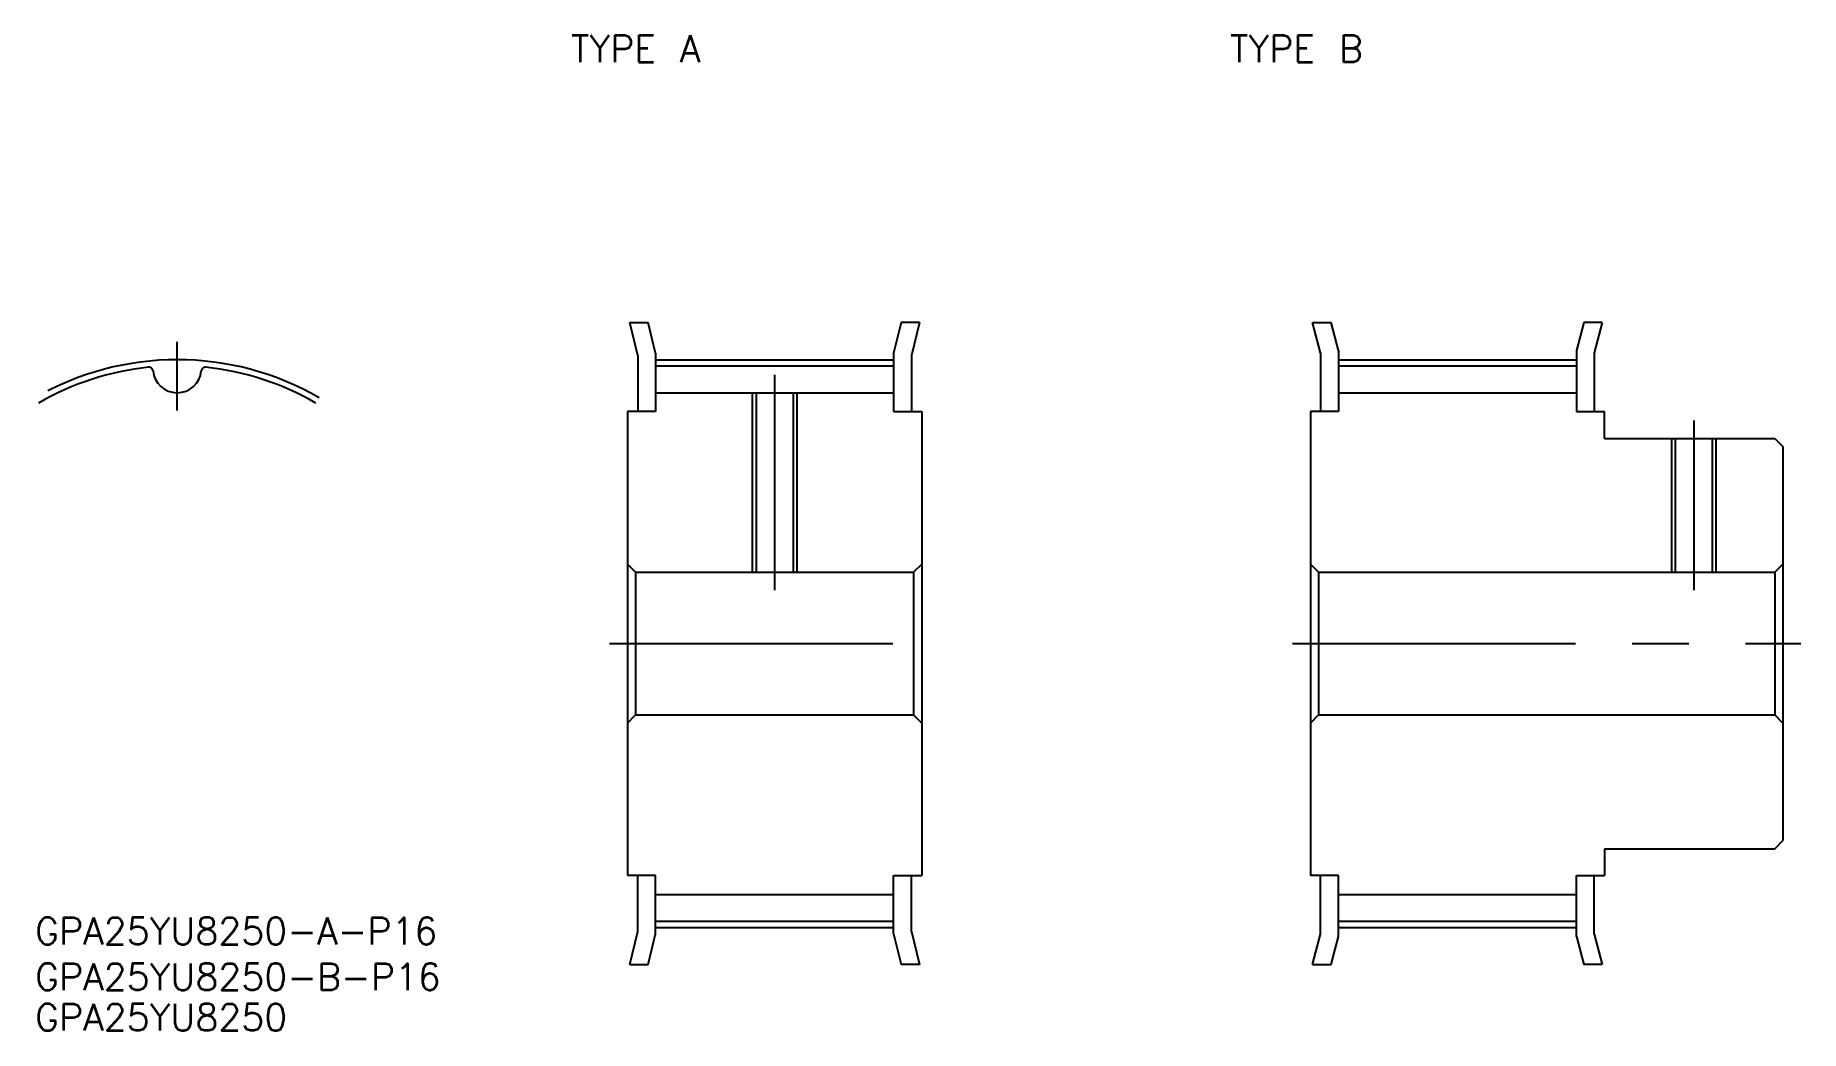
# Model space of a CAD drawing. Extents: x -16 to 182, y -43 to 68.
import ezdxf

# ---------------------------------------------------------------- set-up
doc = ezdxf.new("R2010")
doc.units = 0
doc.linetypes.add('CENTER', pattern=[50.8, 31.75, -6.35, 6.35, -6.35])
doc.layers.get('0').update_dxf_attribs({"linetype": 'CONTINUOUS'})
doc.layers.add('CENTER', color=1, linetype='CENTER')
doc.styles.get("Standard").update_dxf_attribs({"font": 'txt.shx', "height": 3, "bigfont": 'bigfont.shx'})

msp = doc.modelspace()

# ---------------------------------------------------------------- linework, layer by layer
at = {"color": 7, "linetype": 'CONTINUOUS'}
for p, q in [((50.76, 36), (52.82, 36)), ((51.66, 32.3), (50.76, 36)), ((53.66, 32.55), (52.82, 36)), ((81.2, 36), (80.36, 32.55)), ((83.26, 36), (81.2, 36)), ((83.26, 36), (82.36, 32.3)), ((128.26, 32.59), (127.36, 36)), ((127.36, 36), (129.43, 36)), ((130.26, 32.85), (129.43, 36)), ((157.79, 36), (156.96, 32.85)), ((159.86, 36), (157.79, 36)), ((159.86, 36), (158.96, 32.59)), ((51.66, 32.3), (51.66, 26)), ((53.66, 32.55), (53.66, 26)), ((80.36, 32.55), (80.36, 26)), ((82.36, 32.3), (82.36, 26)), ((128.26, 32.59), (128.26, 26)), ((130.26, 32.85), (130.26, 26)), ((156.96, 32.85), (156.96, 26)), ((158.96, 32.59), (158.96, 26)), ((53.66, 31.15), (80.36, 31.15)), ((130.26, 31.15), (156.96, 31.15)), ((53.66, 28.13), (80.36, 28.13)), ((64.95, 28.13), (64.95, 8)), ((69.08, 28.13), (69.08, 8)), ((130.26, 28.13), (156.96, 28.13)), ((50.51, 26), (50.51, -26)), ((53.66, 26), (50.51, 26)), ((80.36, 26), (83.51, 26)), ((83.51, 26), (83.51, -26)), ((127.11, 26), (127.11, -26)), ((130.26, 26), (127.11, 26)), ((156.96, 26), (160.11, 26)), ((160.11, 23), (160.11, 26)), ((160.11, 23), (179.21, 23)), ((168.05, 23), (168.05, 8)), ((172.18, 23), (172.18, 8)), ((179.21, 23), (180.11, 22.09)), ((180.11, 22.09), (180.11, -22.09)), ((50.51, 8.91), (51.42, 8)), ((51.42, 8), (82.61, 8)), ((51.42, 8), (51.42, -8)), ((83.51, 8.91), (82.61, 8)), ((82.61, 8), (82.61, -8)), ((127.11, 8.91), (128.02, 8)), ((128.02, 8), (179.21, 8)), ((128.02, 8), (128.02, -8)), ((180.11, 8.91), (179.21, 8)), ((179.21, 8), (179.21, -8)), ((50.51, -8.91), (51.42, -8)), ((51.42, -8), (82.61, -8)), ((83.51, -8.91), (82.61, -8)), ((127.11, -8.91), (128.02, -8)), ((128.02, -8), (179.21, -8)), ((180.11, -8.91), (179.21, -8)), ((160.11, -23), (179.21, -23)), ((160.11, -23), (160.11, -26)), ((179.21, -23), (180.11, -22.09)), ((53.66, -26), (50.51, -26)), ((51.66, -32.3), (51.66, -26)), ((53.66, -32.55), (53.66, -26)), ((80.36, -26), (83.51, -26)), ((80.36, -32.55), (80.36, -26)), ((82.36, -32.3), (82.36, -26)), ((130.26, -26), (127.11, -26)), ((128.26, -32.6), (128.26, -26)), ((130.26, -32.85), (130.26, -26)), ((156.96, -26), (160.11, -26)), ((156.96, -32.85), (156.96, -26)), ((158.96, -32.6), (158.96, -26)), ((53.66, -28.12), (80.36, -28.12)), ((130.26, -28.12), (156.96, -28.12)), ((53.66, -31.14), (80.36, -31.14)), ((130.26, -31.14), (156.96, -31.14)), ((50.76, -36), (51.66, -32.3)), ((52.82, -36), (53.66, -32.55)), ((80.36, -32.55), (81.2, -36)), ((82.36, -32.3), (83.26, -36)), ((127.36, -36), (128.26, -32.6)), ((129.43, -36), (130.26, -32.85)), ((156.96, -32.85), (157.79, -36)), ((158.96, -32.6), (159.86, -36)), ((50.76, -36), (52.82, -36)), ((83.26, -36), (81.2, -36)), ((127.36, -36), (129.43, -36)), ((159.86, -36), (157.79, -36))]:
    msp.add_line(p, q, dxfattribs=at)
at = {"color": 3, "linetype": 'CONTINUOUS'}
for p, q in [((64.51, 28.13), (64.51, 8)), ((69.51, 28.13), (69.51, 8)), ((167.61, 23), (167.61, 8)), ((172.61, 23), (172.61, 8))]:
    msp.add_line(p, q, dxfattribs=at)
at = {"color": 7, "linetype": 'CONTINUOUS'}
for centre, radius, start, end in [((0, 0), 31.14, 95.901, 120), ((-3.16, 30.53), 0.453, 5.6763, 95.901), ((0, 30.84), 2.72, 185.6763, 354.3237), ((3.16, 30.53), 0.453, 84.099, 174.3237), ((0, 0), 31.14, 60, 84.099)]:
    msp.add_arc(centre, radius, start, end, dxfattribs=at)
at = {"layer": 'CENTER', "color": 1, "linetype": 'CENTER'}
for p, q in [((0, 26.12), (0, 33.83)), ((53.66, 31.83), (80.36, 31.83)), ((130.26, 31.83), (156.96, 31.83)), ((67.01, 30.13), (67.01, 6)), ((170.11, 25), (170.11, 6)), ((48.51, 0), (85.51, 0)), ((125.11, 0), (182.11, 0)), ((53.66, -31.83), (80.36, -31.83)), ((130.26, -31.83), (156.96, -31.83))]:
    msp.add_line(p, q, dxfattribs=at)
msp.add_arc((0, 0), 31.83, 60, 120, dxfattribs=at)

# ---------------------------------------------------------------- texts
at = {"color": 7, "linetype": 'CONTINUOUS'}
for s, p in [('TYPE A', (44.19, 65.2)), ('TYPE B', (118.11, 65.2)), ('GPA25YU8250-A-P16', (-15.95, -33.73)), ('GPA25YU8250-B-P16', (-15.95, -38.86)), ('GPA25YU8250', (-15.95, -43.4))]:
    msp.add_text(s, height=3, dxfattribs=at).set_placement(p)

doc.saveas('drawing.dxf')
